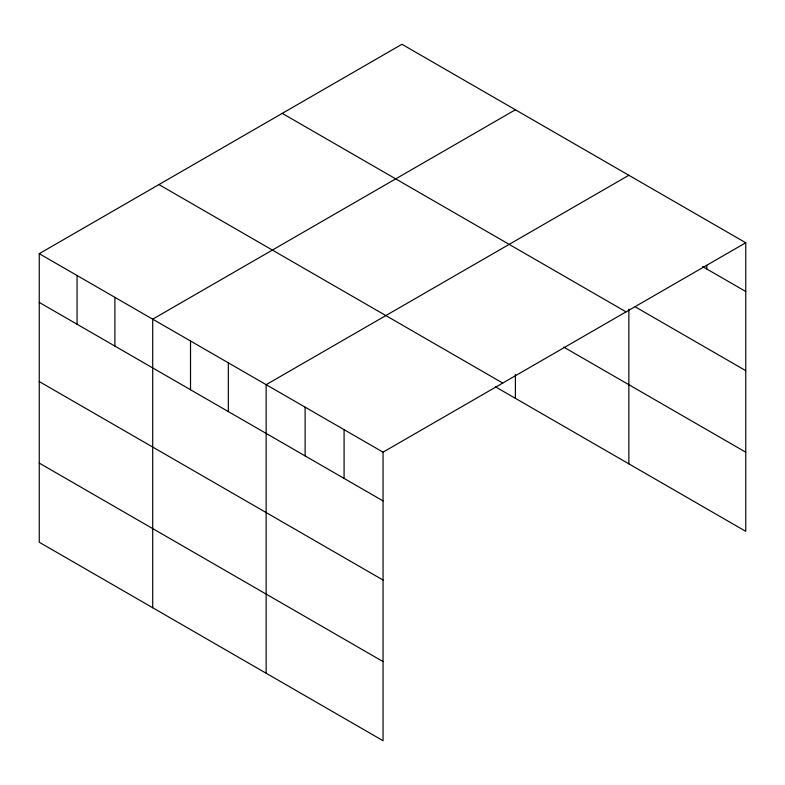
<?xml version="1.0" encoding="UTF-8"?>
<svg xmlns="http://www.w3.org/2000/svg" width="785" height="785" viewBox="0 0 785 785"><rect width="100%" height="100%" fill="white"/><g stroke="black" fill="none" stroke-linecap="round" stroke-linejoin="round"><path stroke-width="1.18" d="M745.75 242.761L383.051 452.16L383.051 740.726L39.25 542.239L39.25 253.673L401.949 44.274L745.75 242.761L745.75 531.327L495.443 386.819M515.402 109.772L152.702 319.171L152.702 607.737M628.854 175.271L266.154 384.679L266.154 673.245M702.575 266.576L745.75 291.5M635.173 306.807L745.75 370.648M282.257 113.374L626.057 311.861M563.728 347.098L745.75 452.189M158.943 184.573L502.743 383.06M39.25 253.673L383.051 452.16M39.25 302.411L383.051 500.909M39.25 381.559L383.051 580.046M39.25 463.091L383.051 661.588M706.785 265.35L706.785 269.01M628.854 309.153L628.854 463.837M515.402 374.357L515.402 398.338M344.085 429.67L344.085 478.408M305.12 407.17L305.12 455.918M228.337 362.847L228.337 411.585M190.519 341.014L190.519 389.752M114.885 297.338L114.885 346.077M77.067 275.506L77.067 324.244"/></g></svg>
